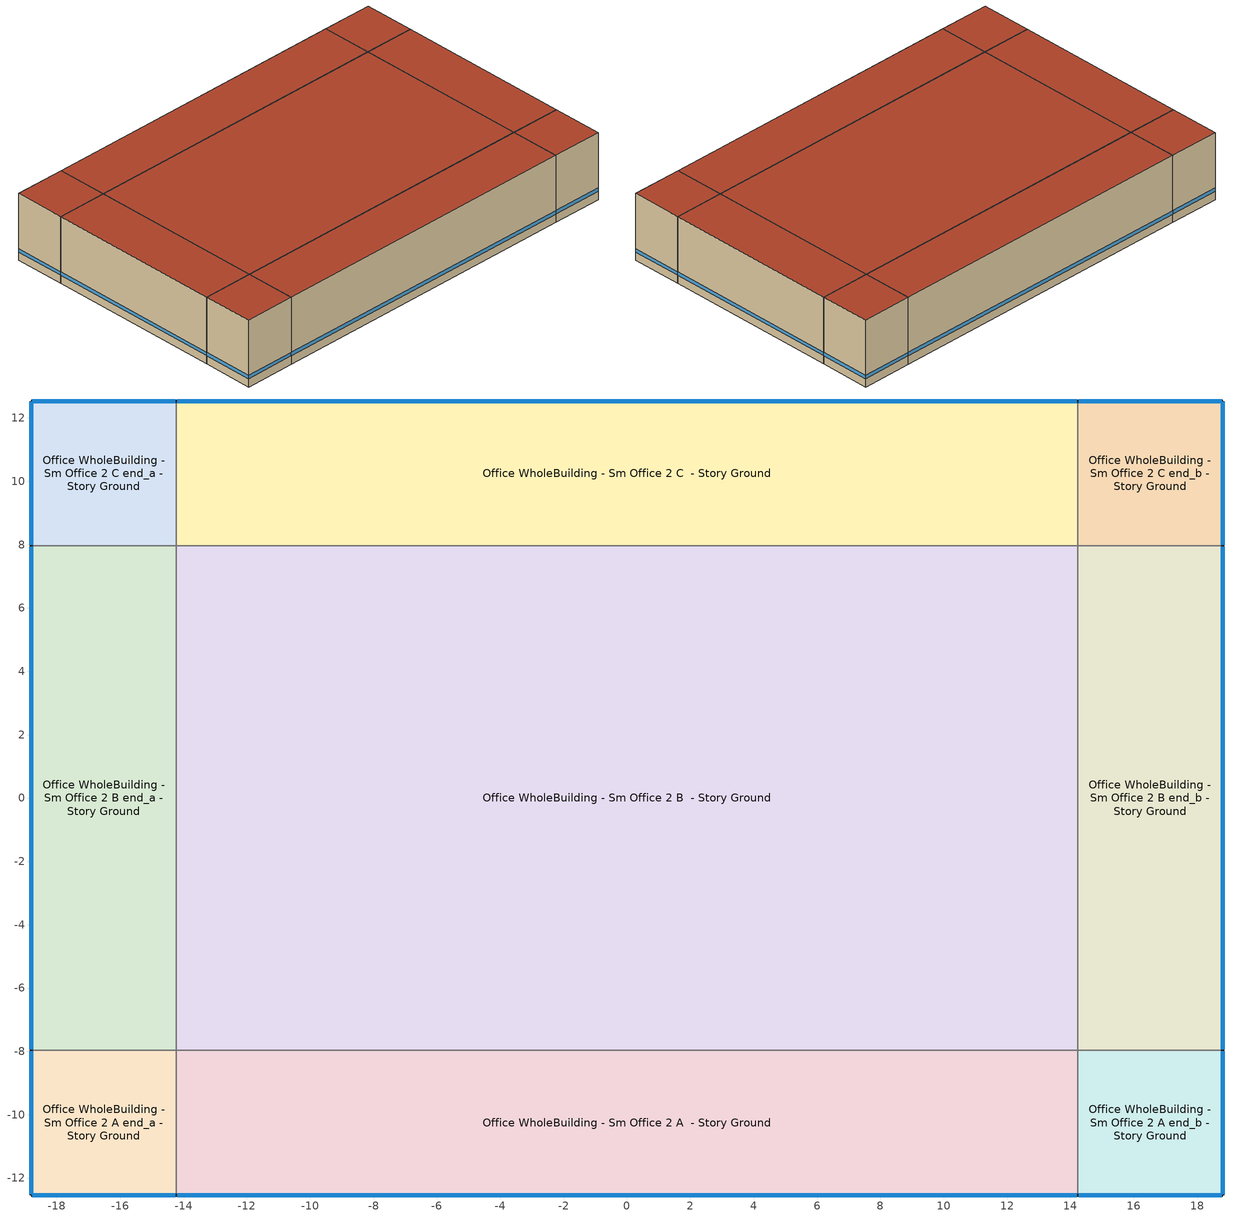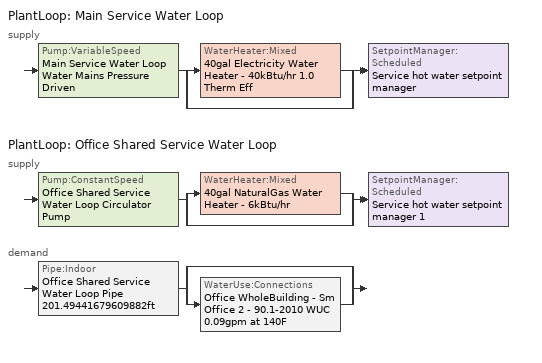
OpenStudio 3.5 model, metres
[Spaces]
Office WholeBuilding - Sm Office 2 A end_a - Story Ground
 floor ground (Foundation F 09 Perim 914 Area 209): -18.8,-12.54 -18.8,-7.96 -14.23,-7.96 -14.23,-12.54 z0
 wall outside: -18.8,-7.96 -18.8,-12.54 -14.23,-12.54 z0:6.1
 wall to Office WholeBuilding - Sm Office 2 B end_a - Story Ground: -14.23,-7.96 -18.8,-7.96 z0:6.1
 wall to Office WholeBuilding - Sm Office 2 A  - Story Ground: -14.23,-12.54 -14.23,-7.96 z0:6.1
 window: -18.8,-7.99 -18.8,-12.51 / -18.78,-12.54 -14.26,-12.54 z0.76:1.07
 roof outside: -14.23,-12.54 -14.23,-7.96 -18.8,-7.96 -18.8,-12.54 z6.1
Office WholeBuilding - Sm Office 2 B end_a - Story Ground
 floor ground (Foundation F 09 Perim 1593 Area 7283): -18.8,-7.96 -18.8,7.96 -14.23,7.96 -14.23,-7.96 z0
 wall outside: -18.8,7.96 -18.8,-7.96 z0:6.1
 wall to Office WholeBuilding - Sm Office 2 C end_a - Story Ground: -14.23,7.96 -18.8,7.96 z0:6.1
 wall to Office WholeBuilding - Sm Office 2 B  - Story Ground: -14.23,-7.96 -14.23,7.96 z0:6.1
 window: -18.8,7.94 -18.8,-7.94 z0.76:1.07
 roof outside: -14.23,-7.96 -14.23,7.96 -18.8,7.96 -18.8,-7.96 z6.1
Office WholeBuilding - Sm Office 2 C end_a - Story Ground
 floor ground (Foundation F 09 Perim 914 Area 209): -18.8,7.96 -18.8,12.54 -14.23,12.54 -14.23,7.96 z0
 wall outside: -14.23,12.54 -18.8,12.54 -18.8,7.96 z0:6.1
 wall to Office WholeBuilding - Sm Office 2 C  - Story Ground: -14.23,7.96 -14.23,12.54 z0:6.1
 window: -18.8,12.51 -18.8,7.99 / -14.26,12.54 -18.78,12.54 z0.76:1.07
 roof outside: -14.23,7.96 -14.23,12.54 -18.8,12.54 -18.8,7.96 z6.1
Office WholeBuilding - Sm Office 2 A  - Story Ground
 floor ground (Foundation F 09 Perim 2847 Area 13014): -14.23,-12.54 -14.23,-7.96 14.23,-7.96 14.23,-12.54 z0
 wall outside: -14.23,-12.54 14.23,-12.54 z0:6.1
 wall to Office WholeBuilding - Sm Office 2 B  - Story Ground: 14.23,-7.96 -14.23,-7.96 z0:6.1
 wall to Office WholeBuilding - Sm Office 2 A end_b - Story Ground: 14.23,-12.54 14.23,-7.96 z0:6.1
 window: -14.21,-12.54 14.21,-12.54 z0.76:1.07
 roof outside: 14.23,-12.54 14.23,-7.96 -14.23,-7.96 -14.23,-12.54 z6.1
Office WholeBuilding - Sm Office 2 B  - Story Ground
 floor ground (Foundation F 09 Perim 0 Area 45342): -14.23,-7.96 -14.23,7.96 14.23,7.96 14.23,-7.96 z0
 wall to Office WholeBuilding - Sm Office 2 C  - Story Ground: 14.23,7.96 -14.23,7.96 z0:6.1
 wall to Office WholeBuilding - Sm Office 2 B end_b - Story Ground: 14.23,-7.96 14.23,7.96 z0:6.1
 roof outside: 14.23,-7.96 14.23,7.96 -14.23,7.96 -14.23,-7.96 z6.1
Office WholeBuilding - Sm Office 2 C  - Story Ground
 floor ground (Foundation F 09 Perim 2847 Area 13014): -14.23,7.96 -14.23,12.54 14.23,12.54 14.23,7.96 z0
 wall outside: 14.23,12.54 -14.23,12.54 z0:6.1
 wall to Office WholeBuilding - Sm Office 2 C end_b - Story Ground: 14.23,7.96 14.23,12.54 z0:6.1
 window: 14.21,12.54 -14.21,12.54 z0.76:1.07
 roof outside: 14.23,7.96 14.23,12.54 -14.23,12.54 -14.23,7.96 z6.1
Office WholeBuilding - Sm Office 2 A end_b - Story Ground
 floor ground (Foundation F 09 Perim 914 Area 209): 14.23,-12.54 14.23,-7.96 18.8,-7.96 18.8,-12.54 z0
 wall outside: 14.23,-12.54 18.8,-12.54 18.8,-7.96 z0:6.1
 wall to Office WholeBuilding - Sm Office 2 B end_b - Story Ground: 18.8,-7.96 14.23,-7.96 z0:6.1
 window: 18.8,-12.51 18.8,-7.99 / 14.26,-12.54 18.78,-12.54 z0.76:1.07
 roof outside: 18.8,-12.54 18.8,-7.96 14.23,-7.96 14.23,-12.54 z6.1
Office WholeBuilding - Sm Office 2 B end_b - Story Ground
 floor ground (Foundation F 09 Perim 1593 Area 7283): 14.23,-7.96 14.23,7.96 18.8,7.96 18.8,-7.96 z0
 wall outside: 18.8,-7.96 18.8,7.96 z0:6.1
 wall to Office WholeBuilding - Sm Office 2 C end_b - Story Ground: 18.8,7.96 14.23,7.96 z0:6.1
 window: 18.8,-7.94 18.8,7.94 z0.76:1.07
 roof outside: 18.8,-7.96 18.8,7.96 14.23,7.96 14.23,-7.96 z6.1
Office WholeBuilding - Sm Office 2 C end_b - Story Ground
 floor ground (Foundation F 09 Perim 914 Area 209): 14.23,7.96 14.23,12.54 18.8,12.54 18.8,7.96 z0
 wall outside: 18.8,7.96 18.8,12.54 14.23,12.54 z0:6.1
 window: 18.78,12.54 14.26,12.54 / 18.8,7.99 18.8,12.51 z0.76:1.07
 roof outside: 18.8,7.96 18.8,12.54 14.23,12.54 14.23,7.96 z6.1
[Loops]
PlantLoop 'Main Service Water Loop'
 supply: Pump:VariableSpeed 'Main Service Water Loop Water Mains Pressure Driven' > split
  | WaterHeater:Mixed '40gal Electricity Water Heater - 40kBtu/hr 1.0 Therm Eff'
  | bypass
  join > SetpointManager:Scheduled 'Service hot water setpoint manager'
PlantLoop 'Office Shared Service Water Loop'
 supply: Pump:ConstantSpeed 'Office Shared Service Water Loop Circulator Pump' > split
  | WaterHeater:Mixed '40gal NaturalGas Water Heater - 6kBtu/hr'
  | bypass
  join > SetpointManager:Scheduled 'Service hot water setpoint manager 1'
 demand: Pipe:Indoor 'Office Shared Service Water Loop Pipe 201.49441679609882ft' > split
  | bypass
  | WaterUse:Connections 'Office WholeBuilding - Sm Office 2 - 90.1-2010 WUC 0.09gpm at 140F'
[Site]
Kodiak: Latitude {deg}=57.75; Longitude {deg}=-152.49; Time Zone {hr}=-9; Elevation {m}=34; Terrain=City
[ClimateZones]
Climate Zone Institution Name 1=ASHRAE; Climate Zone Document Name 1=ANSI/ASHRAE Standard 169; Climate Zone Document Year 1=2006; Climate Zone Value 1=8A; Climate Zone Institution Name 2=CEC; Climate Zone Document Name 2=California Climate Zone Descriptions; Climate Zone Document Year 2=1995
[Site:WaterMainsTemperature]
Calculation Method=Correlation; Annual Average Outdoor Air Temperature {C}=-1.525; Maximum Difference In Monthly Average Outdoor Air Temperatures {deltaC}=36.2
[Site:GroundTemperature:FCfactorMethod]
January Ground Temperature {C}=-3.1; February Ground Temperature {C}=-17.7; March Ground Temperature {C}=-19.3; April Ground Temperature {C}=-17.6; May Ground Temperature {C}=-15.4; June Ground Temperature {C}=-10.3; July Ground Temperature {C}=0.7; August Ground Temperature {C}=10.6; September Ground Temperature {C}=16; October Ground Temperature {C}=16.9; November Ground Temperature {C}=14.2; December Ground Temperature {C}=6.7
[SizingPeriod:DesignDay] Barometric Pressure {Pa}=100917; Rain Indicator=No; Snow Indicator=No; Day of Month=21; Daylight Saving Time Indicator=No; Humidity Condition Type=Wetbulb; Dry-Bulb Temperature Range Modifier Type=DefaultMultipliers
Name | Maximum Dry-Bulb Temperature {C} | Daily Dry-Bulb Temperature Range {deltaC} | Wind Speed {m/s} | Wind Direction {deg} | Month | Day Type | Wetbulb or DewPoint at Maximum Dry-Bulb {C} | Solar Model Indicator | ASHRAE Clear Sky Optical Depth for Beam Irradiance | ASHRAE Clear Sky Optical Depth for Diffuse Irradiance | Sky Clearness
Kodiak December .4% Condns WB=>MCDB | 6.5 | 5.1 | 5 | 320 | 12 | SummerDesignDay | 6.2 | ASHRAETau | 0.359 | 2.403
Kodiak November .4% Condns WB=>MCDB | 8.7 | 5.3 | 5 | 320 | 11 | SummerDesignDay | 8.2 | ASHRAETau | 0.358 | 2.388
Kodiak October .4% Condns WB=>MCDB | 11.3 | 6.2 | 5 | 320 | 10 | SummerDesignDay | 10.7 | ASHRAETau | 0.34 | 2.431
Kodiak September .4% Condns WB=>MCDB | 16.2 | 6.4 | 5 | 320 | 9 | SummerDesignDay | 13.8 | ASHRAETau | 0.333 | 2.489
Kodiak August .4% Condns WB=>MCDB | 21.4 | 6.3 | 5 | 320 | 8 | SummerDesignDay | 16.9 | ASHRAETau | 0.322 | 2.497
Kodiak July .4% Condns WB=>MCDB | 22.8 | 5.5 | 5 | 320 | 7 | SummerDesignDay | 16.6 | ASHRAETau | 0.316 | 2.499
Kodiak June .4% Condns WB=>MCDB | 20.3 | 5.4 | 5 | 320 | 6 | SummerDesignDay | 14.7 | ASHRAETau | 0.317 | 2.453
Kodiak May .4% Condns WB=>MCDB | 17 | 5.9 | 5 | 320 | 5 | SummerDesignDay | 11.2 | ASHRAETau | 0.314 | 2.447
Kodiak April .4% Condns WB=>MCDB | 11.4 | 5.4 | 5 | 320 | 4 | SummerDesignDay | 8 | ASHRAETau | 0.323 | 2.439
Kodiak March .4% Condns WB=>MCDB | 6.3 | 5.5 | 5 | 320 | 3 | SummerDesignDay | 5.2 | ASHRAETau | 0.337 | 2.384
Kodiak February .4% Condns WB=>MCDB | 6.1 | 4.9 | 5 | 320 | 2 | SummerDesignDay | 5.5 | ASHRAETau | 0.336 | 2.429
Kodiak January .4% Condns WB=>MCDB | 5.7 | 4.7 | 5 | 320 | 1 | SummerDesignDay | 5.5 | ASHRAETau | 0.326 | 2.48
Kodiak December .4% Condns DB=>MCWB | 6.9 | 5.1 | 5 | 320 | 12 | SummerDesignDay | 5.6 | ASHRAETau | 0.359 | 2.403
Kodiak November .4% Condns DB=>MCWB | 9.4 | 5.3 | 5 | 320 | 11 | SummerDesignDay | 7.3 | ASHRAETau | 0.358 | 2.388
Kodiak October .4% Condns DB=>MCWB | 12.6 | 6.2 | 5 | 320 | 10 | SummerDesignDay | 9.4 | ASHRAETau | 0.34 | 2.431
Kodiak September .4% Condns DB=>MCWB | 18 | 6.4 | 5 | 320 | 9 | SummerDesignDay | 12.5 | ASHRAETau | 0.333 | 2.489
Kodiak August .4% Condns DB=>MCWB | 22.6 | 6.3 | 5 | 320 | 8 | SummerDesignDay | 16 | ASHRAETau | 0.322 | 2.497
Kodiak July .4% Condns DB=>MCWB | 24.2 | 5.5 | 5 | 320 | 7 | SummerDesignDay | 16.2 | ASHRAETau | 0.316 | 2.499
Kodiak June .4% Condns DB=>MCWB | 22.3 | 5.4 | 5 | 320 | 6 | SummerDesignDay | 13.8 | ASHRAETau | 0.317 | 2.453
Kodiak May .4% Condns DB=>MCWB | 18.8 | 5.9 | 5 | 320 | 5 | SummerDesignDay | 10.5 | ASHRAETau | 0.314 | 2.447
Kodiak April .4% Condns DB=>MCWB | 12.9 | 5.4 | 5 | 320 | 4 | SummerDesignDay | 7 | ASHRAETau | 0.323 | 2.439
Kodiak March .4% Condns DB=>MCWB | 8.3 | 5.5 | 5 | 320 | 3 | SummerDesignDay | 3.9 | ASHRAETau | 0.337 | 2.384
Kodiak February .4% Condns DB=>MCWB | 6.9 | 4.9 | 5 | 320 | 2 | SummerDesignDay | 4.6 | ASHRAETau | 0.336 | 2.429
Kodiak January .4% Condns DB=>MCWB | 6.8 | 4.7 | 5 | 320 | 1 | SummerDesignDay | 4 | ASHRAETau | 0.326 | 2.48
Kodiak Ann Clg .4% Condns WB=>MDB | 18.9 | 6.3 | 5 | 320 | 8 | SummerDesignDay | 15 | ASHRAETau | 0.322 | 2.497
Kodiak Ann Clg .4% Condns DB=>MWB | 20.3 | 6.3 | 5 | 320 | 8 | SummerDesignDay | 14.1 | ASHRAETau | 0.322 | 2.497
Kodiak Ann Htg 99.6% Condns DB | -12.8 | 0 | 5.6 | 290 | 1 | WinterDesignDay | -12.8 | ASHRAEClearSky |  |  | 0
[Building]
90.1-2010|SmallOffice: North Axis {deg}=0; Default Construction Set=90.1-2010 - Office - ASHRAE 169-2013-8A; Standards Number of Stories=1; Standards Number of Above Ground Stories=1; Standards Building Type=Office
[Material:NoMass] Thermal Absorptance=0.9; Solar Absorptance=0.7
Name | Roughness | Thermal Resistance {m2-K/W} | Visible Absorptance
CP02 CARPET PAD | VeryRough | 0.21648 | 0.8
Typical Carpet Pad | Smooth | 0.21648 | 0.8
Typical Insulation R-14.97 | Smooth | 2.63723 | 0.7
Typical Insulation R-11.7 | Smooth | 2.05979 | 0.7
Typical Insulation R-19.72 | Smooth | 3.4722 | 0.7
Typical Insulation R-1.15 2 | Smooth | 0.202509 | 0.7
Typical Insulation R-1.15 3 | Smooth | 0.202527 | 0.7
[Material]
Name | Roughness | Thickness {m} | Conductivity {W/m-K} | Density {kg/m3} | Specific Heat {J/kg-K} | Thermal Absorptance | Solar Absorptance | Visible Absorptance
100mm Normalweight concrete floor | MediumSmooth | 0.1016 | 2.31 | 2322 | 832
G01 13mm gypsum board | Smooth | 0.0127 | 0.16 | 800 | 1090 | 0.9 | 0.7 | 0.5
4 in. Normalweight Concrete Floor | MediumRough | 0.1016 | 2.31 | 2322 | 832 | 0.9 | 0.7 | 0.7
8 in. Concrete Block Basement Wall | MediumRough | 0.2032 | 1.326 | 1842 | 912 | 0.9 | 0.7 | 0.7
F08 Metal surface; Metal Roof Surface | Smooth | 0.0008 | 45.28 | 7824 | 500 | 0.9 | 0.7 | 0.7
G05 25mm wood | MediumSmooth | 0.0254 | 0.15 | 608 | 1630 | 0.9 | 0.5 | 0.5
1IN Stucco | Smooth | 0.0253 | 0.6918 | 1858 | 837 | 0.9 | 0.7 | 0.92
8IN CONCRETE HW RefBldg | Rough | 0.2032 | 1.311 | 2240 | 836.8 | 0.9 | 0.7 | 0.7
1/2IN Gypsum | Smooth | 0.0127 | 0.16 | 784.9 | 830 | 0.9 | 0.4 | 0.4
Roof Membrane | VeryRough | 0.0095 | 0.16 | 1121.29 | 1460 | 0.9 | 0.7 | 0.7
6 in. Normalweight Concrete Floor | MediumRough | 0.1524 | 2.31 | 2322 | 832 | 0.9 | 0.7 | 0.7
Copper pipe 0.75in type L | Smooth | 0.001143 | 386 | 8906.27 | 385.1856 | 0.9 | 0.7 | 0.7
Fiberglass batt 0.5in | Smooth | 0.0127 | 0.0663448 | 11.2129 | 837.36 | 0.9 | 0.7 | 0.7
[Construction:FfactorGroundFloor] F-Factor {W/m-K}=0.899982
Name | Area {m2} | PerimeterExposed {m}
Foundation F 09 Perim 914 Area 209 | 20.9032 | 9.144
Foundation F 09 Perim 1593 Area 7283 | 72.8263 | 15.9288
Foundation F 09 Perim 2847 Area 13014 | 130.143 | 28.4652
Foundation F 09 Perim 0 Area 45342 | 453.415 | 0
[DefaultSurfaceConstructions]
Name | Floor Construction | Wall Construction | Roof Ceiling Construction
Default Surface Constructions 7 | Typical Insulated Exterior Mass Floor R-17.54 | Typical Insulated Exterior Mass Wall R-14.08 | Typical IEAD Roof R-20.83
Default Surface Constructions 8 | Typical Interior Floor | Typical Interior Wall | Typical Interior Ceiling
Default Surface Constructions 9 | Typical Insulated Carpeted 6in Slab Floor | Typical Insulated Basement Mass Wall
[Construction]
Typical Interior Floor: 100mm Normalweight concrete floor, CP02 CARPET PAD
Typical Interior Wall: G01 13mm gypsum board, G01 13mm gypsum board
Typical Interior Ceiling: CP02 CARPET PAD, 100mm Normalweight concrete floor
Typical Insulated Basement Mass Wall: 8 in. Concrete Block Basement Wall
Typical Interior Window: Clear 3mm
Typical Interior Door; Typical Interior Partition: G05 25mm wood
Typical Insulated Exterior Mass Floor R-17.54: Typical Insulation R-14.97, 4 in. Normalweight Concrete Floor, Typical Carpet Pad
Typical Insulated Exterior Mass Wall R-14.08: 1IN Stucco, 8IN CONCRETE HW RefBldg, Typical Insulation R-11.7, 1/2IN Gypsum
Typical IEAD Roof R-20.83: Roof Membrane, Typical Insulation R-19.72, Metal Roof Surface
Typical Insulated Carpeted 6in Slab Floor: 6 in. Normalweight Concrete Floor, Typical Carpet Pad
U 0.42 SHGC 0.45 Dbl Ref-D Clr 6mm/13mm Arg: REF D CLEAR 6MM, ARGON 13MM, CLEAR 6MM
Typical Insulated Metal Door R-2.0 1: F08 Metal surface, Typical Insulation R-1.15 2
U 0.72 SHGC 0.25 Sgl Ref-B-M Tint 6mm: REF B TINT MID 6MM
Typical Overhead Door R-2.0 1: Typical Insulation R-1.15 3
U 0.98 SHGC 0.45 Sgl Ref-B-H Clr 6mm: REF B CLEAR HI 6MM
Copper pipe 0.75in type L with 0.5in fiberglass batt: Fiberglass batt 0.5in, Copper pipe 0.75in type L
[DefaultSubSurfaceConstructions]
Name | Fixed Window Construction | Operable Window Construction | Door Construction | Glass Door Construction | Overhead Door Construction | Skylight Construction | Tubular Daylight Dome Construction | Tubular Daylight Diffuser Construction
Default Sub Surface Constructions 5 | U 0.42 SHGC 0.45 Dbl Ref-D Clr 6mm/13mm Arg | U 0.42 SHGC 0.45 Dbl Ref-D Clr 6mm/13mm Arg | Typical Insulated Metal Door R-2.0 1 | U 0.72 SHGC 0.25 Sgl Ref-B-M Tint 6mm | Typical Overhead Door R-2.0 1 | U 0.98 SHGC 0.45 Sgl Ref-B-H Clr 6mm | Typical Interior Window | Typical Interior Window
Default Sub Surface Constructions 6 | Typical Interior Window | Typical Interior Window | Typical Interior Door
[WindowMaterial:Glazing] Optical Data Type=SpectralAverage; Infrared Transmittance at Normal Incidence=0; Front Side Infrared Hemispherical Emissivity=0.84; Conductivity {W/m-K}=0.9; Dirt Correction Factor for Solar and Visible Transmittance=1; Solar Diffusing=No
Name | Thickness {m} | Solar Transmittance at Normal Incidence | Front Side Solar Reflectance at Normal Incidence | Back Side Solar Reflectance at Normal Incidence | Visible Transmittance at Normal Incidence | Front Side Visible Reflectance at Normal Incidence | Back Side Visible Reflectance at Normal Incidence | Back Side Infrared Hemispherical Emissivity
CLEAR 6MM | 0.006 | 0.775 | 0.071 | 0.071 | 0.881 | 0.08 | 0.08 | 0.84
Clear 3mm | 0.003 | 0.837 | 0.075 | 0.075 | 0.898 | 0.081 | 0.081 | 0.84
REF D CLEAR 6MM | 0.006 | 0.429 | 0.308 | 0.379 | 0.334 | 0.453 | 0.505 | 0.82
REF B TINT MID 6MM | 0.006 | 0.1 | 0.11 | 0.41 | 0.13 | 0.1 | 0.32 | 0.45
REF B CLEAR HI 6MM | 0.006 | 0.24 | 0.16 | 0.32 | 0.3 | 0.16 | 0.29 | 0.6
[WindowMaterial:Gas]
ARGON 13MM: Gas Type=Argon; Thickness {m}=0.0127
[DefaultConstructionSet]
90.1-2010 - Office - ASHRAE 169-2013-8A: Default Exterior Surface Constructions=Default Surface Constructions 7; Default Interior Surface Constructions=Default Surface Constructions 8; Default Ground Contact Surface Constructions=Default Surface Constructions 9; Default Exterior SubSurface Constructions=Default Sub Surface Constructions 5; Default Interior SubSurface Constructions=Default Sub Surface Constructions 6; Interior Partition Construction=Typical Interior Partition
[SpaceType]
Office WholeBuilding - Sm Office 2 - 90.1-2010: Default Schedule Set=Office WholeBuilding - Sm Office 2 Schedule Set; Design Specification Outdoor Air Object=Office WholeBuilding - Sm Office 2 Ventilation; Standards Building Type=Office; Standards Space Type=WholeBuilding - Sm Office
[People:Definition]
Office WholeBuilding - Sm Office 2 People Definition: Number of People Calculation Method=People/Area; People per Space Floor Area {person/m2}=0.0602779; Fraction Radiant=0.3
[Lights:Definition]
Office WholeBuilding - Sm Office 2 Lights Definition: Design Level Calculation Method=Watts/Area; Watts per Space Floor Area {W/m2}=9.68752; Fraction Radiant=0.7; Fraction Visible=0.2; Return Air Fraction=0
[ElectricEquipment:Definition]
Office WholeBuilding - Sm Office 2 Elec Equip Definition: Design Level Calculation Method=Watts/Area; Watts per Space Floor Area {W/m2}=6.78126; Fraction Latent=0; Fraction Radiant=0.5; Fraction Lost=0
[AvailabilityManager:NightCycle] Applicability Schedule=Always On Discrete; Control Type=CycleOnAny; Thermostat Tolerance {deltaC}=1; Cycling Run Time {s}=1800
Availability Manager Night Cycle 1; Availability Manager Night Cycle 2; Availability Manager Night Cycle 3; Availability Manager Night Cycle 4; Availability Manager Night Cycle 5
[PlantLoop] Glycol Concentration=0; Maximum Loop Temperature {C}=60; Minimum Loop Temperature {C}=10; Plant Loop Volume {m3}=Autocalculate; Load Distribution Scheme=Optimal
Main Service Water Loop; Office Shared Service Water Loop
[Sizing:Plant] Loop Type=Heating; Design Loop Exit Temperature {C}=60; Loop Design Temperature Difference {deltaC}=5; Sizing Option=NonCoincident; Zone Timesteps in Averaging Window=1; Coincident Sizing Factor Mode=None
Main Service Water Loop; Office Shared Service Water Loop
[SetpointManager:Scheduled] Control Variable=Temperature; Schedule=Service Water Loop Temp - 140F
Name | Setpoint Node or NodeList
Service hot water setpoint manager | Main Service Water Loop Supply Outlet Node
Service hot water setpoint manager 1
[Pump:VariableSpeed]
Main Service Water Loop Water Mains Pressure Driven: Rated Pump Head {Pa}=0.001; Motor Efficiency=0.7; Coefficient 1 of the Part Load Performance Curve=0; Coefficient 2 of the Part Load Performance Curve=3.2485; Coefficient 3 of the Part Load Performance Curve=-4.7443; Coefficient 4 of the Part Load Performance Curve=2.5294; Pump Control Type=Intermittent; Skin Loss Radiative Fraction=0.5; Design Power Sizing Method=PowerPerFlowPerPressure; Design Electric Power per Unit Flow Rate {W/(m3/s)}=348701.1; Design Shaft Power per Unit Flow Rate per Unit Head {W-s/m3-Pa}=1.28205; Design Minimum Flow Rate Fraction=0
[WaterHeater:Mixed] Tank Volume {m3}=0.151416; Setpoint Temperature Schedule=Service Water Loop Temp - 140F; Deadband Temperature Difference {deltaC}=2; Maximum Temperature Limit {C}=60; Heater Control Type=Cycle; Use Side Effectiveness=1; Source Side Effectiveness=1; Use Side Design Flow Rate {m3/s}=autosize; Source Side Design Flow Rate {m3/s}=autosize; Indirect Water Heating Recovery Time {hr}=1.5; Source Side Flow Control Mode=IndirectHeatPrimarySetpoint
Name | Heater Maximum Capacity {W} | Heater Fuel Type | Heater Thermal Efficiency | Off Cycle Parasitic Fuel Consumption Rate {W} | Off Cycle Parasitic Fuel Type | Off Cycle Parasitic Heat Fraction to Tank | On Cycle Parasitic Fuel Consumption Rate {W} | On Cycle Parasitic Fuel Type | On Cycle Parasitic Heat Fraction to Tank | Ambient Temperature Indicator | Off Cycle Loss Coefficient to Ambient Temperature {W/K} | On Cycle Loss Coefficient to Ambient Temperature {W/K} | Ambient Temperature Schedule
40gal Electricity Water Heater - 40kBtu/hr 1.0 Therm Eff | 11722.8 | Electricity | 1 | 571 | Electricity | 0 | 571 | Electricity | 0 | ThermalZone | 1.20802 | 1.20802
40gal NaturalGas Water Heater - 6kBtu/hr | 1703.06 | NaturalGas | 0.78 | 0 | NaturalGas | 0.8 | 0 | NaturalGas |  | Schedule | 6 | 6 | Water Heater Ambient Temp Schedule - 71.6f
[WaterHeater:Sizing] Design Mode=PeakDraw; Time Storage Can Meet Peak Draw {hr}=0.538503; Time for Tank Recovery {hr}=0; Nominal Tank Volume for Autosizing Plant Connections {m3}=1
40gal Electricity Water Heater - 40kBtu/hr 1.0 Therm Eff; 40gal NaturalGas Water Heater - 6kBtu/hr
[WaterUse:Equipment:Definition]
Office WholeBuilding - Sm Office 2 - 90.1-2010 Service Water Use Def 0.09gpm: Peak Flow Rate {m3/s}=5.81939e-06; Target Temperature Schedule=Mixed Water At Faucet Temp - 140F; Sensible Fraction Schedule=Fraction Sensible - 0.2; Latent Fraction Schedule=Fraction Latent - 0.05
[Exterior:Lights:Definition]
Name | Design Level {W}
Occ Sensing Exterior Lights Def | 861.3
NonDimming Exterior Lights Def | 50.7
[Exterior:Lights] Control Option=AstronomicalClock
Name | Exterior Lights Definition | Schedule
Occ Sensing Exterior Lights Def | Occ Sensing Exterior Lights Def | OfficeSmall Exterior_lighting_schedule_b
NonDimming Exterior Lights Def | NonDimming Exterior Lights Def | OfficeSmall Exterior_lighting_schedule_a
[BuildingStory]
Story Ground: Nominal Z Coordinate {m}=0; Nominal Floor to Floor Height {m}=6.096
[Space] Space Type=Office WholeBuilding - Sm Office 2 - 90.1-2010; Building Story=Story Ground
Name | Thermal Zone
Office WholeBuilding - Sm Office 2 A end_a - Story Ground | Zone Office WholeBuilding - Sm Office 2 A end_a - Story Ground
Office WholeBuilding - Sm Office 2 B end_a - Story Ground | Zone Office WholeBuilding - Sm Office 2 B end_a - Story Ground
Office WholeBuilding - Sm Office 2 C end_a - Story Ground | Zone Office WholeBuilding - Sm Office 2 C end_a - Story Ground
Office WholeBuilding - Sm Office 2 A  - Story Ground | Zone Office WholeBuilding - Sm Office 2 A  - Story Ground
Office WholeBuilding - Sm Office 2 B  - Story Ground | Zone Office WholeBuilding - Sm Office 2 B  - Story Ground
Office WholeBuilding - Sm Office 2 C  - Story Ground | Zone Office WholeBuilding - Sm Office 2 C  - Story Ground
Office WholeBuilding - Sm Office 2 A end_b - Story Ground | Zone Office WholeBuilding - Sm Office 2 A end_b - Story Ground
Office WholeBuilding - Sm Office 2 B end_b - Story Ground | Zone Office WholeBuilding - Sm Office 2 B end_b - Story Ground
Office WholeBuilding - Sm Office 2 C end_b - Story Ground | Zone Office WholeBuilding - Sm Office 2 C end_b - Story Ground
[ThermalZone] Multiplier=1; Use Ideal Air Loads=No
Zone Office WholeBuilding - Sm Office 2 A end_a - Story Ground; Zone Office WholeBuilding - Sm Office 2 B end_a - Story Ground; Zone Office WholeBuilding - Sm Office 2 C end_a - Story Ground; Zone Office WholeBuilding - Sm Office 2 A  - Story Ground; Zone Office WholeBuilding - Sm Office 2 B  - Story Ground; Zone Office WholeBuilding - Sm Office 2 C  - Story Ground; Zone Office WholeBuilding - Sm Office 2 A end_b - Story Ground; Zone Office WholeBuilding - Sm Office 2 B end_b - Story Ground; Zone Office WholeBuilding - Sm Office 2 C end_b - Story Ground
[Sizing:Zone] Zone Cooling Design Supply Air Temperature Input Method=SupplyAirTemperature; Zone Cooling Design Supply Air Temperature {C}=14; Zone Cooling Design Supply Air Temperature Difference {deltaC}=11.11; Zone Heating Design Supply Air Temperature Input Method=SupplyAirTemperature; Zone Heating Design Supply Air Temperature {C}=40; Zone Heating Design Supply Air Temperature Difference {deltaC}=11.11; Zone Cooling Design Supply Air Humidity Ratio {kg-H2O/kg-air}=0.0085; Zone Heating Design Supply Air Humidity Ratio {kg-H2O/kg-air}=0.008; Cooling Design Air Flow Method=DesignDay; Heating Design Air Flow Method=DesignDay; Account for Dedicated Outdoor Air System=No; Dedicated Outdoor Air System Control Strategy=NeutralSupplyAir; Dedicated Outdoor Air Low Setpoint Temperature for Design {C}=autosize; Dedicated Outdoor Air High Setpoint Temperature for Design {C}=autosize; Zone Load Sizing Method=Sensible Load Only No Latent Load; Zone Latent Cooling Design Supply Air Humidity Ratio Input Method=HumidityRatioDifference; Zone Cooling Design Supply Air Humidity Ratio Difference {kgWater/kgDryAir}=0.005; Zone Latent Heating Design Supply Air Humidity Ratio Input Method=HumidityRatioDifference; Zone Humidification Design Supply Air Humidity Ratio Difference {kgWater/kgDryAir}=0.005
Zone Office WholeBuilding - Sm Office 2 A end_a - Story Ground; Zone Office WholeBuilding - Sm Office 2 B end_a - Story Ground; Zone Office WholeBuilding - Sm Office 2 C end_a - Story Ground; Zone Office WholeBuilding - Sm Office 2 A  - Story Ground; Zone Office WholeBuilding - Sm Office 2 B  - Story Ground; Zone Office WholeBuilding - Sm Office 2 C  - Story Ground; Zone Office WholeBuilding - Sm Office 2 A end_b - Story Ground; Zone Office WholeBuilding - Sm Office 2 B end_b - Story Ground; Zone Office WholeBuilding - Sm Office 2 C end_b - Story Ground
[DesignSpecification:OutdoorAir]
Office WholeBuilding - Sm Office 2 Ventilation: Outdoor Air Method=Sum; Outdoor Air Flow per Floor Area {m3/s-m2}=0.0004318
[DefaultScheduleSet]
Office WholeBuilding - Sm Office 2 Schedule Set: Number of People Schedule=OfficeSmall BLDG_OCC_SCH; People Activity Level Schedule=OfficeSmall ACTIVITY_SCH; Lighting Schedule=OfficeSmall BLDG_LIGHT_SCH_2010; Electric Equipment Schedule=OfficeSmall BLDG_EQUIP_SCH_2010; Infiltration Schedule=OfficeSmall INFIL_QUARTER_ON_SCH
[People]
Office WholeBuilding - Sm Office 2 People: People Definition=Office WholeBuilding - Sm Office 2 People Definition; Space or SpaceType=Office WholeBuilding - Sm Office 2 - 90.1-2010; Work Efficiency Schedule=Work Efficiency Schedule; Clothing Insulation Schedule=Clothing Schedule; Air Velocity Schedule=Air Velocity Schedule; Multiplier=1
[Lights]
Office WholeBuilding - Sm Office 2 Lights: Lights Definition=Office WholeBuilding - Sm Office 2 Lights Definition; Space or SpaceType=Office WholeBuilding - Sm Office 2 - 90.1-2010; Fraction Replaceable=1
[ElectricEquipment]
Office WholeBuilding - Sm Office 2 Elec Equip: Electric Equipment Definition=Office WholeBuilding - Sm Office 2 Elec Equip Definition; Space or SpaceType=Office WholeBuilding - Sm Office 2 - 90.1-2010
[SpaceInfiltration:DesignFlowRate] Schedule=Always On Discrete; Design Flow Rate Calculation Method=Flow/ExteriorArea; Constant Term Coefficient=0; Temperature Term Coefficient=0; Velocity Term Coefficient=0.224; Velocity Squared Term Coefficient=0
Name | Space or SpaceType | Flow per Exterior Surface Area {m3/s-m2}
Office WholeBuilding - Sm Office 2 A  - Story Ground Infiltration | Office WholeBuilding - Sm Office 2 A  - Story Ground | 0.000325471
Office WholeBuilding - Sm Office 2 A end_a - Story Ground Infiltration | Office WholeBuilding - Sm Office 2 A end_a - Story Ground | 0.000414235
Office WholeBuilding - Sm Office 2 A end_b - Story Ground Infiltration | Office WholeBuilding - Sm Office 2 A end_b - Story Ground | 0.000414235
Office WholeBuilding - Sm Office 2 B end_a - Story Ground Infiltration | Office WholeBuilding - Sm Office 2 B end_a - Story Ground | 0.000325471
Office WholeBuilding - Sm Office 2 B end_b - Story Ground Infiltration | Office WholeBuilding - Sm Office 2 B end_b - Story Ground | 0.000325471
Office WholeBuilding - Sm Office 2 C  - Story Ground Infiltration | Office WholeBuilding - Sm Office 2 C  - Story Ground | 0.000325471
Office WholeBuilding - Sm Office 2 C end_a - Story Ground Infiltration | Office WholeBuilding - Sm Office 2 C end_a - Story Ground | 0.000414235
Office WholeBuilding - Sm Office 2 C end_b - Story Ground Infiltration | Office WholeBuilding - Sm Office 2 C end_b - Story Ground | 0.000414235
[WaterUse:Connections]
Office WholeBuilding - Sm Office 2 - 90.1-2010 WUC 0.09gpm at 140F: Drain Water Heat Exchanger Type=None; Drain Water Heat Exchanger Destination=Plant; Water Use Equipment Name 1=Office WholeBuilding - Sm Office 2 - 90.1-2010 Service Water Use 0.09gpm at 140F
[WaterUse:Equipment]
Office WholeBuilding - Sm Office 2 - 90.1-2010 Service Water Use 0.09gpm at 140F: Water Use Equipment Definition=Office WholeBuilding - Sm Office 2 - 90.1-2010 Service Water Use Def 0.09gpm; Flow Rate Fraction Schedule=OfficeSmall BLDG_SWH_SCH
[Pump:ConstantSpeed]
Office Shared Service Water Loop Circulator Pump: Rated Flow Rate {m3/s}=autosize; Rated Pump Head {Pa}=29890.7; Rated Power Consumption {W}=autosize; Motor Efficiency=0.3; Fraction of Motor Inefficiencies to Fluid Stream=0; Pump Control Type=Intermittent; Design Power Sizing Method=PowerPerFlowPerPressure; Design Electric Power per Unit Flow Rate {W/(m3/s)}=348701.1; Design Shaft Power per Unit Flow Rate per Unit Head {W-s/m3-Pa}=1.28205
[Pipe:Indoor]
Office Shared Service Water Loop Pipe 201.49441679609882ft: Construction=Copper pipe 0.75in type L with 0.5in fiberglass batt; Environment Type=Schedule; Ambient Temperature Schedule=Temporary Pipe Indoor Ambient Temp 67.3F; Ambient Air Velocity Schedule=Office Shared Service Water Loop Piping Air Velocity - 0.67mph; Pipe Inside Diameter {m}=0.019939; Pipe Length {m}=61.4155
[Schedule:Constant]
Name | Value
Always On Discrete | 1
Temporary Pipe Indoor Ambient Temp 67.3F | 19.6
[Schedule:Ruleset]
Name | Default Day Schedule | Summer Design Day Schedule | Winter Design Day Schedule
Clothing Schedule | Clothing Schedule Default Winter Clothes
Air Velocity Schedule | Air Velocity Schedule Default
Work Efficiency Schedule | Work Efficiency Schedule Default
OfficeSmall BLDG_OCC_SCH | OfficeSmall BLDG_OCC_SCH Default | OfficeSmall BLDG_OCC_SCH Summer Design Day | OfficeSmall BLDG_OCC_SCH Winter Design Day
OfficeSmall ACTIVITY_SCH | OfficeSmall ACTIVITY_SCH Default | OfficeSmall ACTIVITY_SCH Summer Design Day | OfficeSmall ACTIVITY_SCH Winter Design Day
OfficeSmall INFIL_QUARTER_ON_SCH | OfficeSmall INFIL_QUARTER_ON_SCH Default | OfficeSmall INFIL_QUARTER_ON_SCH Summer Design Day | OfficeSmall INFIL_QUARTER_ON_SCH Winter Design Day
Service Water Loop Temp - 140F | Service Water Loop Temp - 140F Default
Fraction Sensible - 0.2 | Fraction Sensible - 0.2 Default
Fraction Latent - 0.05 | Fraction Latent - 0.05 Default
Mixed Water At Faucet Temp - 140F | Mixed Water At Faucet Temp - 140F Default
OfficeSmall BLDG_SWH_SCH | OfficeSmall BLDG_SWH_SCH Default | OfficeSmall BLDG_SWH_SCH Summer Design Day | OfficeSmall BLDG_SWH_SCH Winter Design Day
OfficeSmall Exterior_lighting_schedule_b | OfficeSmall Exterior_lighting_schedule_b Default | OfficeSmall Exterior_lighting_schedule_b Summer Design Day | OfficeSmall Exterior_lighting_schedule_b Winter Design Day
OfficeSmall Exterior_lighting_schedule_a | OfficeSmall Exterior_lighting_schedule_a Default | OfficeSmall Exterior_lighting_schedule_a Summer Design Day | OfficeSmall Exterior_lighting_schedule_a Winter Design Day
OfficeSmall BLDG_LIGHT_SCH_2010 | OfficeSmall BLDG_LIGHT_SCH_2010 Default | OfficeSmall BLDG_LIGHT_SCH_2010 Summer Design Day | OfficeSmall BLDG_LIGHT_SCH_2010 Winter Design Day
OfficeSmall BLDG_EQUIP_SCH_2010 | OfficeSmall BLDG_EQUIP_SCH_2010 Default | OfficeSmall BLDG_EQUIP_SCH_2010 Summer Design Day | OfficeSmall BLDG_EQUIP_SCH_2010 Winter Design Day
Water Heater Ambient Temp Schedule - 71.6f | Water Heater Ambient Temp Schedule - 71.6f Default
Office Shared Service Water Loop Piping Air Velocity - 0.67mph | Office Shared Service Water Loop Piping Air Velocity - 0.67mph Default
[Schedule:Day]
Clothing Schedule Default Winter Clothes; OfficeSmall BLDG_OCC_SCH Summer Design Day; OfficeSmall INFIL_QUARTER_ON_SCH Default; OfficeSmall BLDG_LIGHT_SCH_2010 Summer Design Day; OfficeSmall BLDG_EQUIP_SCH_2010 Summer Design Day: 24, 0, 1
Clothing Schedule Summer Clothes: 24, 0, 0.5
Air Velocity Schedule Default; Fraction Sensible - 0.2 Default: 24, 0, 0.2
Work Efficiency Schedule Default; OfficeSmall BLDG_OCC_SCH Default; OfficeSmall BLDG_OCC_SCH Winter Design Day; OfficeSmall BLDG_SWH_SCH Default; OfficeSmall BLDG_LIGHT_SCH_2010 Winter Design Day; OfficeSmall BLDG_EQUIP_SCH_2010 Winter Design Day: 24, 0, 0
OfficeSmall BLDG_OCC_SCH Wkdy Day: 6, 0, 0.570791, 7, 0, 0.569659, 8, 0, 0.567394, 12, 0, 0.568526, 13, 0, 0.569659, 17, 0, 0.569659, 18, 0, 0.570791, 22, 0, 0.570791, 23, 0, 0.570791, 24, 0, 0.570791
OfficeSmall ACTIVITY_SCH Default; OfficeSmall ACTIVITY_SCH Winter Design Day; OfficeSmall ACTIVITY_SCH Summer Design Day: 24, 0, 120
OfficeSmall INFIL_QUARTER_ON_SCH Summer Design Day; OfficeSmall INFIL_QUARTER_ON_SCH SmrDsn|Wkdy Day: 7, 0, 1, 19, 0, 0.25, 24, 0, 1
OfficeSmall INFIL_QUARTER_ON_SCH Winter Design Day; OfficeSmall INFIL_QUARTER_ON_SCH WntrDsn|Sat Day: 7, 0, 1, 18, 0, 0.25, 24, 0, 1
Service Water Loop Temp - 140F Default; Mixed Water At Faucet Temp - 140F Default: 24, 0, 60
Fraction Latent - 0.05 Default: 24, 0, 0.05
OfficeSmall BLDG_SWH_SCH Winter Design Day; OfficeSmall BLDG_SWH_SCH Summer Design Day; OfficeSmall BLDG_SWH_SCH WntrDsn|SmrDsn|Wkdy Day: 7, 0, 0, 8, 0, 0.27, 9, 0, 0.55, 11, 0, 0.64, 12, 0, 0.82, 13, 0, 1, 14, 0, 0.91, 16, 0, 0.55, 17, 0, 0.73, 19, 0, 0.37, 20, 0, 0.18, 21, 0, 0.27, 22, 0, 0.09, 24, 0, 0
OfficeSmall Exterior_lighting_schedule_b Default; OfficeSmall Exterior_lighting_schedule_b Winter Design Day; OfficeSmall Exterior_lighting_schedule_b Summer Design Day: 6, 0, 0.7, 24, 0, 1
OfficeSmall Exterior_lighting_schedule_a Default; OfficeSmall Exterior_lighting_schedule_a Winter Design Day; OfficeSmall Exterior_lighting_schedule_a Summer Design Day: 6, 0, 0, 24, 0, 1
OfficeSmall BLDG_LIGHT_SCH_2010 Default; OfficeSmall BLDG_LIGHT_SCH_2010 Default|Wkdy Day: 5, 0, 0.18, 6, 0, 0.23, 7, 0, 0.187059, 8, 0, 0.341586, 12, 0, 0.73197, 13, 0, 0.65064, 17, 0, 0.73197, 18, 0, 0.496113, 20, 0, 0.341586, 22, 0, 0.260256, 23, 0, 0.187059, 24, 0, 0.18
OfficeSmall BLDG_LIGHT_SCH_2010 Wknd Day: 24, 0, 0.18
OfficeSmall BLDG_EQUIP_SCH_2010 Default; OfficeSmall BLDG_EQUIP_SCH_2010 Default|Wkdy Day: 6, 0, 0.42575, 8, 0, 0.484677, 12, 0, 0.969355, 13, 0, 0.911194, 17, 0, 0.969355, 18, 0, 0.484677, 23, 0, 0.193871, 24, 0, 0.1703
OfficeSmall BLDG_EQUIP_SCH_2010 Wknd Day: 24, 0, 0.1703
Water Heater Ambient Temp Schedule - 71.6f Default: 24, 0, 22
Office Shared Service Water Loop Piping Air Velocity - 0.67mph Default: 24, 0, 0.3
[Schedule:Rule] Date Specification Type=DateRange; Start Day=1
Name | Schedule Ruleset | Rule Order | Day Schedule | Start Month | End Month | End Day | Apply Sunday | Apply Monday | Apply Tuesday | Apply Wednesday | Apply Thursday | Apply Friday | Apply Saturday
Schedule Rule 3 | Clothing Schedule | 0 | Clothing Schedule Summer Clothes | 5 | 9 | 30
Schedule Rule 4 | OfficeSmall BLDG_OCC_SCH | 0 | OfficeSmall BLDG_OCC_SCH Wkdy Day | 1 | 12 | 31 | Yes | Yes | Yes | Yes | Yes | Yes | Yes
Schedule Rule 9 | OfficeSmall INFIL_QUARTER_ON_SCH | 1 | OfficeSmall INFIL_QUARTER_ON_SCH SmrDsn|Wkdy Day | 1 | 12 | 31 |  | Yes | Yes | Yes | Yes | Yes
Schedule Rule 10 | OfficeSmall INFIL_QUARTER_ON_SCH | 0 | OfficeSmall INFIL_QUARTER_ON_SCH WntrDsn|Sat Day | 1 | 12 | 31 |  |  |  |  |  |  | Yes
Schedule Rule 16 | OfficeSmall BLDG_SWH_SCH | 0 | OfficeSmall BLDG_SWH_SCH WntrDsn|SmrDsn|Wkdy Day | 1 | 12 | 31 |  | Yes | Yes | Yes | Yes | Yes
Schedule Rule 17 | OfficeSmall BLDG_LIGHT_SCH_2010 | 1 | OfficeSmall BLDG_LIGHT_SCH_2010 Default|Wkdy Day | 1 | 12 | 31 |  | Yes | Yes | Yes | Yes | Yes
Schedule Rule 18 | OfficeSmall BLDG_LIGHT_SCH_2010 | 0 | OfficeSmall BLDG_LIGHT_SCH_2010 Wknd Day | 1 | 12 | 31 | Yes |  |  |  |  |  | Yes
Schedule Rule 19 | OfficeSmall BLDG_EQUIP_SCH_2010 | 1 | OfficeSmall BLDG_EQUIP_SCH_2010 Default|Wkdy Day | 1 | 12 | 31 |  | Yes | Yes | Yes | Yes | Yes
Schedule Rule 20 | OfficeSmall BLDG_EQUIP_SCH_2010 | 0 | OfficeSmall BLDG_EQUIP_SCH_2010 Wknd Day | 1 | 12 | 31 | Yes |  |  |  |  |  | Yes
